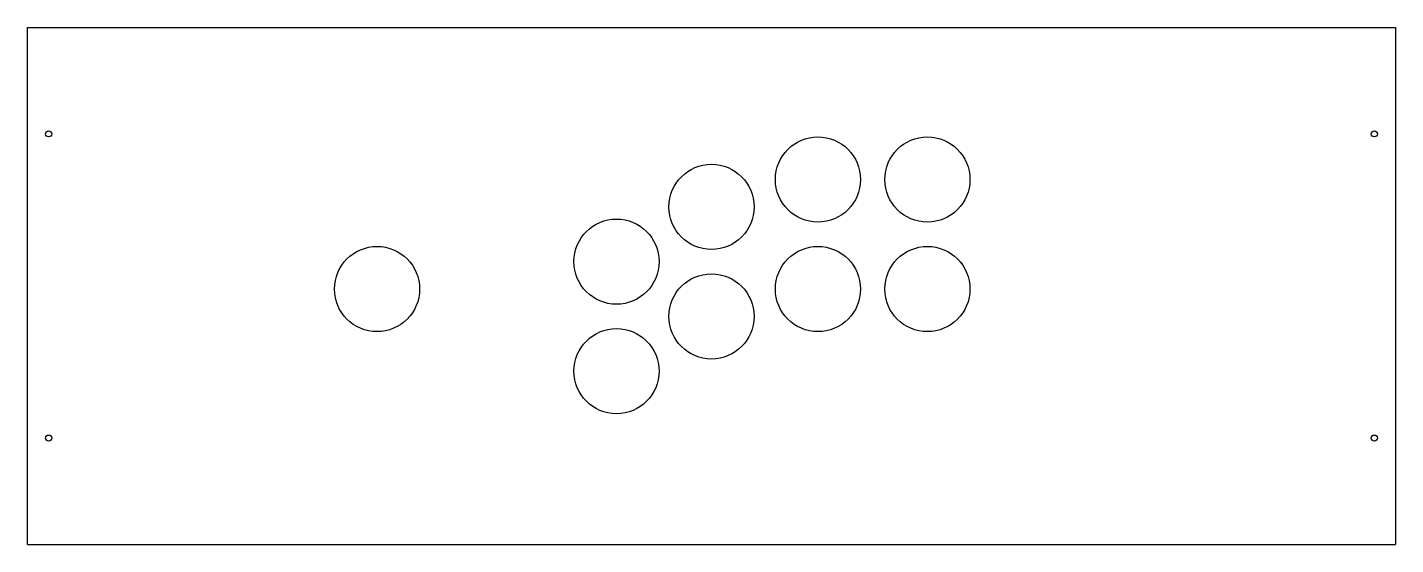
# Model space of a CAD drawing. Header units: millimetres. Extents: x 24 to 474, y -181 to -11.
import ezdxf

# ---------------------------------------------------------------- set-up
doc = ezdxf.new("R2010")
doc.units = ezdxf.units.MM
doc.layers.add('BLOCK_control_panel_1_player', color=7, linetype='CONTINUOUS')

msp = doc.modelspace()

# ---------------------------------------------------------------- linework, layer by layer
at = {"layer": 'BLOCK_control_panel_1_player'}
for p, q in [((23.78, -11.08), (473.78, -11.08)), ((23.78, -181.08), (23.78, -11.08)), ((473.78, -11.08), (473.78, -181.08)), ((23.78, -181.08), (473.78, -181.08))]:
    msp.add_line(p, q, dxfattribs=at)
for centre, radius in [((30.78, -46.08), 1), ((283.78, -61.08), 14), ((319.78, -61.08), 14), ((466.78, -46.08), 1), ((248.78, -70.08), 14), ((217.53, -88.08), 14), ((138.78, -97.08), 14), ((283.78, -97.08), 14), ((319.78, -97.08), 14), ((248.78, -106.08), 14), ((217.53, -124.08), 14), ((30.78, -146.08), 1), ((466.78, -146.08), 1)]:
    msp.add_circle(centre, radius, dxfattribs=at)

doc.saveas('drawing.dxf')
